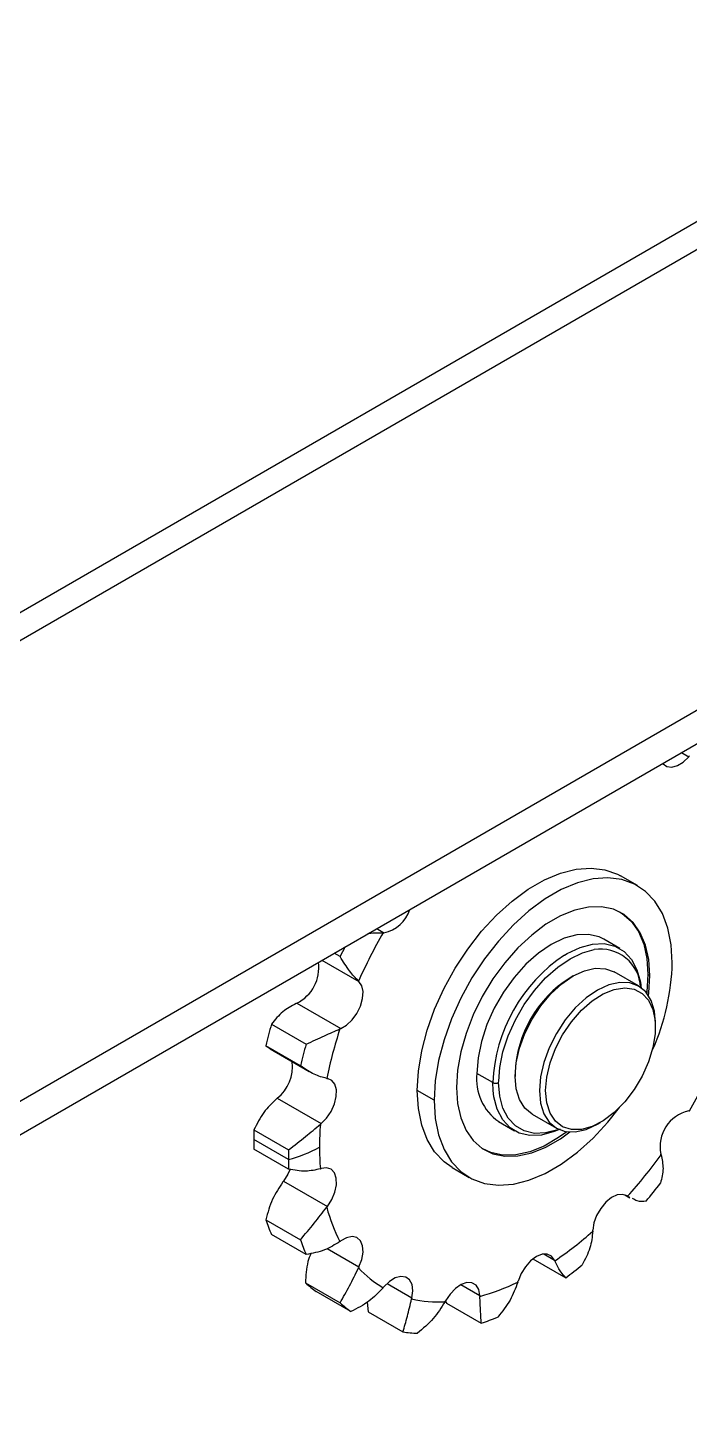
# Model space of a CAD drawing. Header units: metres. Extents: x 0 to 21025, y 0 to 14850.
# Drawn here: x 11807.7 to 11884.6, y 4621 to 4781.2 of the extents above; entities that cross this region are included whole.
import ezdxf

# ---------------------------------------------------------------- set-up
doc = ezdxf.new("R2010")
doc.units = ezdxf.units.M
doc.header["$LTSCALE"] = 25
doc.layers.add('SL4', color=4, linetype='Continuous')

msp = doc.modelspace()

# ---------------------------------------------------------------- linework, layer by layer
at = {"layer": 'SL4'}
for p, q in [((11996.596, 4822.862), (11443.49, 4503.561)), ((11446.28, 4501.951), (12001.358, 4822.391)), ((11496.02, 4477.211), (12047.656, 4795.664)), ((11505.974, 4479.069), (12047.656, 4791.775)), ((11883.641, 4697.091), (11884.477, 4696.609)), ((11878.515, 4681.645), (11876.556, 4682.776)), ((11848.259, 4676.665), (11849.094, 4676.183)), ((11876.464, 4674.367), (11874.625, 4675.428)), ((11844.001, 4673.412), (11843.312, 4673.81)), ((11841.895, 4672.992), (11846.191, 4670.512)), ((11871.055, 4671.161), (11870.702, 4670.957)), ((11878.647, 4670.001), (11875.818, 4671.633)), ((11879.747, 4671.331), (11879.972, 4671.201)), ((11838.977, 4668.003), (11844.075, 4665.06)), ((11836.034, 4665.562), (11840.055, 4663.241)), ((11880.62, 4665.231), (11880.62, 4665.64)), ((11839.392, 4660.753), (11835.371, 4663.074)), ((11835.371, 4663.074), (11835.885, 4662.734)), ((11835.862, 4662.696), (11840.407, 4660.073)), ((11861.72, 4658.802), (11859.881, 4659.863)), ((11862.411, 4658.802), (11862.412, 4658.965)), ((11864.321, 4659.904), (11864.321, 4659.496)), ((11854.924, 4656.741), (11852.966, 4657.872)), ((11861.759, 4657.871), (11861.72, 4658.802)), ((11836.698, 4656.975), (11841.796, 4654.031)), ((11862.411, 4654.271), (11864.25, 4653.209)), ((11866.294, 4655.135), (11869.122, 4653.502)), ((11873.886, 4653.975), (11874.239, 4654.179)), ((11834.001, 4653.308), (11838.021, 4650.987)), ((11838.005, 4649.857), (11833.984, 4652.178)), ((11838.021, 4648.747), (11834.001, 4651.068)), ((11857.014, 4648.924), (11858.973, 4647.793)), ((11837.432, 4647.372), (11842.531, 4644.429)), ((11877.077, 4645.766), (11877.655, 4645.432)), ((11877.183, 4645.721), (11877.324, 4645.64)), ((11877.638, 4645.479), (11877.386, 4645.598)), ((11835.371, 4642.884), (11839.392, 4640.563)), ((11840.055, 4638.841), (11836.034, 4641.162)), ((11842.489, 4639.547), (11846.191, 4637.41)), ((11866.389, 4638.342), (11870.193, 4636.146)), ((11867.661, 4638.916), (11868.901, 4638.2)), ((11839.981, 4635.547), (11844.001, 4633.226)), ((11849.462, 4635.48), (11852.335, 4633.821)), ((11858.034, 4635.359), (11860.222, 4634.096)), ((11845.248, 4632.23), (11841.227, 4634.551)), ((11847.128, 4633.321), (11847.273, 4632.183)), ((11856.242, 4633.464), (11856.369, 4633.197)), ((11847.273, 4632.183), (11851.294, 4629.862)), ((11856.369, 4633.197), (11860.39, 4630.876))]:
    msp.add_line(p, q, dxfattribs=at)
at = {"layer": 'SL4', "flags": 128}
for points in [[(11881.467, 4695.836), (11881.502, 4695.792), (11881.947, 4695.469), (11882.52, 4695.393), (11883.17, 4695.572), (11883.841, 4695.989), (11884.477, 4696.609)], [(11852.966, 4657.872), (11853.094, 4660.119), (11853.478, 4662.473), (11854.11, 4664.89), (11854.977, 4667.325), (11856.065, 4669.733), (11857.353, 4672.068), (11858.816, 4674.287), (11860.427, 4676.349), (11862.157, 4678.215), (11863.973, 4679.851), (11865.842, 4681.227), (11867.728, 4682.316), (11869.597, 4683.098), (11871.413, 4683.559), (11873.143, 4683.69), (11874.755, 4683.488), (11876.218, 4682.958), (11876.556, 4682.776)], [(11882.564, 4672.697), (11882.435, 4674.796), (11882.051, 4676.707), (11881.419, 4678.395), (11880.552, 4679.827), (11879.464, 4680.979), (11878.177, 4681.828), (11876.713, 4682.357), (11875.102, 4682.559), (11873.372, 4682.428), (11871.556, 4681.967), (11869.687, 4681.185), (11867.801, 4680.096), (11865.932, 4678.721), (11864.116, 4677.085), (11862.386, 4675.218), (11860.774, 4673.156), (11859.311, 4670.937), (11858.024, 4668.602), (11856.936, 4666.194), (11856.068, 4663.76), (11855.437, 4661.343), (11855.053, 4658.989), (11854.924, 4656.741)], [(11879.972, 4671.201), (11879.847, 4673.061), (11879.474, 4674.735), (11878.86, 4676.185), (11878.021, 4677.379), (11876.975, 4678.29), (11875.745, 4678.898), (11874.358, 4679.189), (11872.846, 4679.157), (11871.242, 4678.803), (11869.583, 4678.134), (11867.905, 4677.165), (11866.245, 4675.918), (11864.642, 4674.421), (11863.13, 4672.707), (11861.743, 4670.815), (11860.513, 4668.787), (11859.466, 4666.668), (11858.627, 4664.505), (11858.014, 4662.347), (11857.641, 4660.242), (11857.515, 4658.237)], [(11876.458, 4678.602), (11876.75, 4678.42), (11877.796, 4677.509), (11878.635, 4676.315), (11879.248, 4674.865), (11879.622, 4673.191), (11879.747, 4671.331)], [(11874.625, 4675.428), (11874.07, 4675.695), (11872.837, 4675.98), (11871.473, 4675.927), (11870.018, 4675.538), (11868.518, 4674.823), (11867.019, 4673.806), (11865.564, 4672.516), (11864.2, 4670.994), (11862.967, 4669.285), (11861.902, 4667.441), (11861.038, 4665.518), (11860.402, 4663.575), (11860.012, 4661.671), (11859.881, 4659.863)], [(11870.064, 4673.587), (11870.357, 4673.762), (11871.857, 4674.476), (11873.311, 4674.866), (11874.676, 4674.919), (11875.909, 4674.634), (11876.974, 4674.019), (11877.837, 4673.093), (11878.473, 4671.885), (11878.863, 4670.43), (11878.955, 4669.705)], [(11862.412, 4658.965), (11862.537, 4660.537), (11862.911, 4662.365), (11863.522, 4664.231), (11864.351, 4666.076), (11865.373, 4667.847), (11866.557, 4669.487), (11867.867, 4670.949), (11869.263, 4672.187), (11870.703, 4673.164), (11872.142, 4673.849), (11873.498, 4674.217)], [(11866.294, 4655.135), (11866.294, 4655.135), (11865.456, 4655.831), (11864.834, 4656.816), (11864.45, 4658.054), (11864.321, 4659.496), (11864.45, 4661.088), (11864.834, 4662.769), (11865.456, 4664.472), (11866.294, 4666.135), (11867.314, 4667.691), (11868.479, 4669.082), (11869.742, 4670.254), (11871.056, 4671.162), (11872.37, 4671.771), (11873.634, 4672.058), (11874.798, 4672.011), (11875.818, 4671.633)], [(11844.075, 4665.06), (11844.747, 4665.46), (11845.387, 4666.067), (11845.939, 4666.828), (11846.357, 4667.676), (11846.604, 4668.541), (11846.659, 4669.346), (11846.517, 4670.022), (11846.191, 4670.512)], [(11880.62, 4665.64), (11880.49, 4667.082), (11880.107, 4668.32), (11879.485, 4669.305), (11878.647, 4670), (11877.626, 4670.378), (11876.462, 4670.425), (11875.199, 4670.138), (11873.885, 4669.529), (11872.571, 4668.621), (11871.307, 4667.449), (11870.143, 4666.058), (11869.122, 4664.502), (11868.284, 4662.84), (11867.662, 4661.136), (11867.279, 4659.455), (11867.149, 4657.863), (11867.149, 4657.863)], [(11879.747, 4671.331), (11879.622, 4669.326), (11879.601, 4669.164)], [(11879.805, 4668.877), (11879.847, 4669.196), (11879.972, 4671.201)], [(11867.856, 4657.863), (11867.987, 4659.422), (11868.374, 4661.068), (11869, 4662.734), (11869.841, 4664.35), (11870.862, 4665.853), (11872.022, 4667.179), (11873.272, 4668.274), (11874.561, 4669.094), (11875.838, 4669.605), (11877.049, 4669.786), (11878.144, 4669.63), (11879.08, 4669.143), (11879.818, 4668.345), (11880.327, 4667.269), (11880.587, 4665.958), (11880.587, 4664.467), (11880.327, 4662.856), (11879.818, 4661.192), (11879.08, 4659.543), (11878.144, 4657.975), (11877.049, 4656.554), (11875.838, 4655.337), (11874.561, 4654.374), (11873.272, 4653.705), (11872.022, 4653.357), (11870.862, 4653.345), (11869.841, 4653.668), (11869, 4654.314), (11868.374, 4655.256), (11867.987, 4656.455), (11867.856, 4657.863)], [(11841.796, 4654.031), (11842.424, 4654.671), (11842.954, 4655.453), (11843.343, 4656.311), (11843.555, 4657.17), (11843.574, 4657.956), (11843.396, 4658.602), (11843.038, 4659.052), (11842.531, 4659.267)], [(11857.014, 4648.924), (11856.065, 4649.59), (11854.977, 4650.742), (11854.11, 4652.175), (11853.478, 4653.862), (11853.094, 4655.773), (11852.966, 4657.872)], [(11857.515, 4658.237), (11857.641, 4656.377), (11858.014, 4654.703), (11858.627, 4653.253), (11859.466, 4652.059), (11860.513, 4651.148), (11861.743, 4650.54), (11863.13, 4650.249), (11864.642, 4650.281), (11866.245, 4650.636), (11867.905, 4651.305), (11869.583, 4652.274), (11870.675, 4653.061)], [(11869.545, 4653.389), (11868.857, 4653.1), (11867.403, 4652.71), (11866.038, 4652.657), (11864.805, 4652.942), (11863.741, 4653.557), (11862.877, 4654.483), (11862.241, 4655.691), (11861.851, 4657.145), (11861.759, 4657.871)], [(11869.376, 4653.371), (11869.263, 4653.328), (11867.867, 4652.954), (11866.557, 4652.903), (11865.373, 4653.177), (11864.351, 4653.767), (11863.522, 4654.655), (11862.911, 4655.815), (11862.537, 4657.212), (11862.411, 4658.802)], [(11867.149, 4657.863), (11867.279, 4656.421), (11867.662, 4655.183), (11868.284, 4654.198), (11869.122, 4653.503), (11870.143, 4653.125), (11871.307, 4653.078), (11872.571, 4653.365), (11873.885, 4653.974), (11873.886, 4653.975)], [(11854.924, 4656.741), (11855.053, 4654.643), (11855.437, 4652.732), (11856.068, 4651.044), (11856.936, 4649.611), (11858.024, 4648.459), (11859.311, 4647.611), (11860.774, 4647.081), (11862.386, 4646.88), (11864.116, 4647.01), (11865.932, 4647.471), (11867.801, 4648.253), (11869.687, 4649.342), (11871.556, 4650.718), (11873.372, 4652.354), (11875.102, 4654.22), (11876.426, 4655.888)], [(11870.324, 4653.094), (11869.358, 4652.404), (11867.679, 4651.435), (11866.02, 4650.766), (11864.416, 4650.411), (11862.904, 4650.379), (11861.518, 4650.67), (11860.579, 4651.097)], [(11838.192, 4648.731), (11837.94, 4648.173), (11837.432, 4647.372)], [(11842.531, 4644.429), (11843.038, 4645.23), (11843.396, 4646.094), (11843.574, 4646.945), (11843.555, 4647.71), (11843.343, 4648.323), (11842.954, 4648.732), (11842.424, 4648.901), (11841.796, 4648.816)], [(11877.324, 4645.64), (11876.802, 4645.827), (11876.18, 4645.761), (11875.511, 4645.447), (11874.853, 4644.911), (11874.262, 4644.201), (11873.789, 4643.376), (11873.476, 4642.509), (11873.348, 4641.673)], [(11846.191, 4637.41), (11846.517, 4638.277), (11846.659, 4639.117), (11846.604, 4639.859), (11846.357, 4640.438), (11845.939, 4640.804), (11845.387, 4640.927), (11844.747, 4640.795), (11844.075, 4640.42)], [(11868.901, 4638.2), (11868.555, 4638.666), (11868.057, 4638.9), (11867.45, 4638.881), (11866.785, 4638.611), (11866.12, 4638.114), (11865.513, 4637.431), (11865.015, 4636.623), (11864.67, 4635.758)], [(11852.335, 4633.821), (11852.441, 4634.649), (11852.349, 4635.365), (11852.069, 4635.908), (11851.623, 4636.231), (11851.05, 4636.306), (11850.4, 4636.128), (11849.729, 4635.711), (11849.094, 4635.091)], [(11860.222, 4634.096), (11860.095, 4634.784), (11859.781, 4635.289), (11859.308, 4635.568), (11858.718, 4635.596), (11858.059, 4635.372), (11857.39, 4634.914), (11856.768, 4634.262), (11856.246, 4633.471)]]:
    msp.add_lwpolyline(points, dxfattribs=at)
at = {"layer": 'SL4'}
for centre, radius, start, end in [((11902.942, 4680.94), 24.217, 139.38552, 139.68238), ((11848.293, 4680.103), 4.001, 281.54883, 342.27615), ((11901.898, 4645.566), 61.11, 149.93061, 155.85297), ((11848.936, 4669.562), 6.623, 88.63483, 89.33941), ((11905.504, 4643.462), 68.408, 152.99039, 154.03575), ((11880.474, 4657.965), 18.773, 123.67712, 177.44491), ((11874.261, 4669.65), 4.631, 2.44382, 99.48736), ((11836.933, 4672.123), 4.599, 296.38857, 7.92423), ((11856.279, 4673.329), 26.292, 336.05963, 358.6227), ((11849.872, 4674.48), 5.413, 226.34362, 227.14968), ((11878.022, 4659.363), 13.712, 122.26897, 177.73641), ((11843.621, 4657.082), 11.868, 113.03868, 113.51627), ((11890.945, 4649.587), 57.187, 163.77857, 166.35839), ((11892.336, 4649.052), 50.921, 161.72409, 168.41288), ((11848.72, 4654.139), 11.868, 113.03868, 113.51627), ((11894.966, 4647.266), 57.187, 163.77857, 166.35839), ((11833.916, 4660.572), 4.547, 307.71741, 8.21257), ((11831.673, 4686.134), 61.11, 329.93061, 335.85297), ((11843.444, 4665.035), 5.839, 260.2347, 261.001), ((11865.823, 4659.183), 5.98, 173.46674, 235.22108), ((11862.065, 4659.468), 0.751, 242.60967, 297.39033), ((11849.138, 4642.046), 19.433, 129.80446, 130.14824), ((11885.423, 4651.351), 4.272, 102.80111, 191.41526), ((11884.634, 4662.138), 6.623, 268.63483, 269.33941), ((11872.616, 4652.174), 38.632, 178.31738, 179.99287), ((11877.434, 4651.286), 35.827, 175.72534, 179.95411), ((11854.236, 4639.103), 19.433, 129.80446, 130.14824), ((11870.677, 4652.174), 36.693, 179.99249, 181.72651), ((11834.194, 4664.457), 15.089, 284.62992, 299.42742), ((11876.637, 4649.852), 38.632, 178.31738, 179.99287), ((11872.962, 4651.286), 31.355, 179.94756, 184.56954), ((11874.698, 4649.852), 36.693, 179.99249, 181.72651), ((11834.577, 4683.98), 57.496, 318.12136, 324.2895), ((11872.86, 4647.79), 8.805, 17.37575, 17.95852), ((11838.71, 4658.421), 10.088, 287.27975, 287.81197), ((11857.688, 4631.945), 25.461, 142.70567, 142.99278), ((11830.04, 4686.531), 64.576, 320.0159, 322.39496), ((11880.231, 4649.896), 5.155, 235.6701, 236.50283), ((11855.333, 4649.586), 21.057, 198.56036, 203.58272), ((11862.786, 4629.002), 25.461, 142.70567, 142.99278), ((11860.637, 4649.052), 18.788, 194.56516, 207.57792), ((11845.052, 4673.252), 42.48, 304.21208, 311.76073), ((11857.796, 4642.249), 15.563, 357.48189, 357.88052), ((11859.354, 4647.265), 21.057, 198.56036, 203.58272), ((11833.87, 4654.413), 17.319, 305.73297, 306.10417), ((11875.726, 4641.288), 7.491, 204.34005, 204.98909), ((11869.784, 4626.079), 26.173, 154.34682, 154.6287), ((11855.099, 4645.563), 12.195, 222.69497, 240.06194), ((11841.798, 4674.476), 47.701, 306.53069, 309.44212), ((11849.096, 4645.679), 13.629, 228.02205, 234.73486), ((11830.629, 4650.76), 24.217, 319.38552, 319.68238), ((11853.603, 4658.439), 25.328, 285.15927, 295.81933), ((11842.695, 4642.288), 22.925, 343.1418, 343.44972), ((11872.867, 4628.978), 21.095, 166.72832, 167.05379), ((11855.514, 4647.714), 14.372, 257.10915, 272.67181), ((11832.87, 4646.193), 26.614, 331.16528, 331.44405), ((11873.696, 4634.616), 13.484, 182.21308, 182.65169), ((11853.117, 4643.358), 13.629, 228.02205, 234.73486), ((11851.405, 4657.836), 28.417, 288.43308, 292.54552), ((11853.564, 4645.784), 16.083, 261.88493, 267.89604)]:
    msp.add_arc(centre, radius, start, end, dxfattribs=at)
for points, knots in [([(11847.295, 4676.109), (11847.309, 4676.111), (11847.979, 4676.197), (11848.501, 4676.191), (11849.012, 4676.185)], [0, 0, 0, 0, 0.0210148, 1, 1, 1, 1]), ([(11846.135, 4670.564), (11845.791, 4670.927), (11845.079, 4671.676), (11844.368, 4672.821), (11844.001, 4673.412)], [0, 0, 0, 0, 0.4847365, 1, 1, 1, 1]), ([(11838.886, 4667.964), (11838.352, 4667.68), (11837.249, 4667.093), (11836.447, 4666.083), (11836.034, 4665.562)], [0, 0, 0, 0, 0.4847219, 1, 1, 1, 1]), ([(11840.055, 4663.241), (11840.782, 4663.58), (11842.194, 4664.239), (11843.4, 4664.765), (11843.984, 4665.021)], [0, 0, 0, 0, 0.5152562, 1, 1, 1, 1]), ([(11842.454, 4659.28), (11841.97, 4659.404), (11840.973, 4659.661), (11839.929, 4660.382), (11839.392, 4660.753)], [0, 0, 0, 0, 0.4847361, 1, 1, 1, 1]), ([(11836.608, 4656.9), (11836.092, 4656.402), (11835.026, 4655.374), (11834.349, 4654.011), (11834.001, 4653.308)], [0, 0, 0, 0, 0.4847248, 1, 1, 1, 1]), ([(11838.021, 4650.987), (11838.684, 4651.508), (11839.971, 4652.52), (11841.14, 4653.487), (11841.707, 4653.957)], [0, 0, 0, 0, 0.51525405, 1, 1, 1, 1]), ([(11881.263, 4650.42), (11881.38, 4649.889), (11881.623, 4648.795), (11881.343, 4647.694), (11881.199, 4647.126)], [0, 0, 0, 0, 0.4847353, 1, 1, 1, 1]), ([(11841.707, 4648.788), (11841.14, 4648.661), (11839.971, 4648.398), (11838.684, 4648.628), (11838.021, 4648.747)], [0, 0, 0, 0, 0.4847248, 1, 1, 1, 1]), ([(11837.355, 4647.27), (11836.922, 4646.617), (11836.028, 4645.268), (11835.594, 4643.695), (11835.371, 4642.884)], [0, 0, 0, 0, 0.4847361, 1, 1, 1, 1]), ([(11879.519, 4645.036), (11879.187, 4644.992), (11878.704, 4644.929), (11878.132, 4645.234), (11877.954, 4645.329)], [0, 0, 0, 0, 0.6884156, 1, 1, 1, 1]), ([(11839.392, 4640.563), (11839.929, 4641.192), (11840.973, 4642.414), (11841.97, 4643.702), (11842.454, 4644.327)], [0, 0, 0, 0, 0.5152637, 1, 1, 1, 1]), ([(11873.344, 4641.565), (11873.267, 4640.904), (11873.109, 4639.54), (11872.445, 4638.285), (11872.103, 4637.638)], [0, 0, 0, 0, 0.4847248, 1, 1, 1, 1]), ([(11843.984, 4640.354), (11843.4, 4639.992), (11842.194, 4639.246), (11840.782, 4638.979), (11840.055, 4638.841)], [0, 0, 0, 0, 0.4847219, 1, 1, 1, 1]), ([(11840.604, 4638.98), (11840.483, 4638.661), (11840.066, 4637.56), (11840.016, 4636.383), (11839.981, 4635.547)], [0, 0, 0, 0, 0.2900448, 1, 1, 1, 1]), ([(11870.193, 4636.146), (11869.989, 4636.367), (11869.594, 4636.796), (11869.151, 4637.69), (11868.936, 4638.123)], [0, 0, 0, 0, 0.5152575, 1, 1, 1, 1]), ([(11844.001, 4633.226), (11844.368, 4633.877), (11845.079, 4635.14), (11845.791, 4636.591), (11846.135, 4637.294)], [0, 0, 0, 0, 0.5152633, 1, 1, 1, 1]), ([(11849.012, 4634.995), (11848.477, 4634.444), (11847.373, 4633.307), (11845.971, 4632.596), (11845.248, 4632.23)], [0, 0, 0, 0, 0.4847362, 1, 1, 1, 1]), ([(11864.634, 4635.64), (11864.369, 4634.929), (11863.823, 4633.464), (11862.818, 4632.227), (11862.3, 4631.59)], [0, 0, 0, 0, 0.4847352, 1, 1, 1, 1]), ([(11851.294, 4629.862), (11851.464, 4630.445), (11851.794, 4631.576), (11852.14, 4633.009), (11852.308, 4633.704)], [0, 0, 0, 0, 0.5152602, 1, 1, 1, 1]), ([(11856.184, 4633.358), (11855.76, 4632.686), (11854.885, 4631.299), (11853.624, 4630.252), (11852.974, 4629.712)], [0, 0, 0, 0, 0.4847365, 1, 1, 1, 1]), ([(11860.39, 4630.876), (11860.362, 4631.31), (11860.308, 4632.151), (11860.253, 4633.391), (11860.226, 4633.992)], [0, 0, 0, 0, 0.5152541, 1, 1, 1, 1])]:
    msp.add_open_spline(points, degree=3, knots=knots, dxfattribs=at)

doc.saveas('drawing.dxf')
